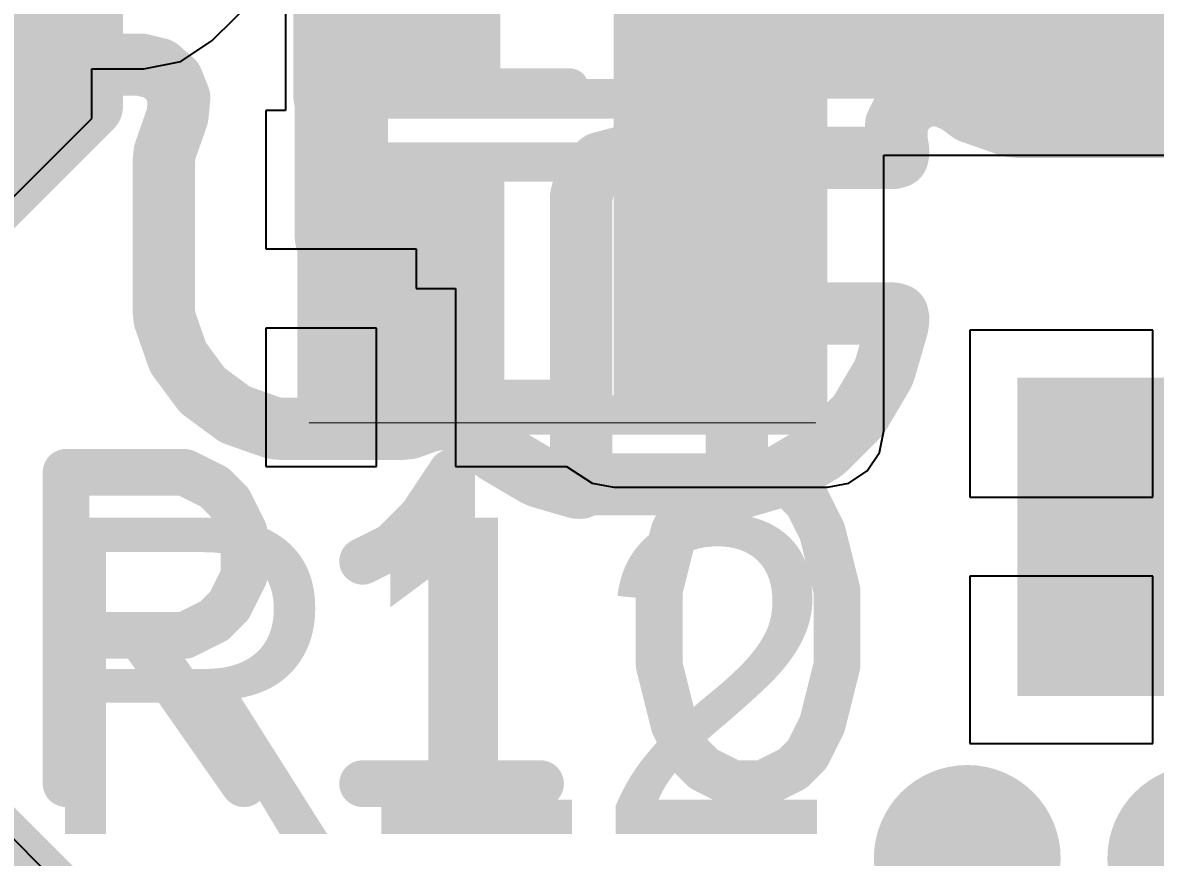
# Model space of a CAD drawing. Header units: inches. Extents: x 0 to 12.4, y -0.6 to 2.2.
# Drawn here: x 0.7183 to 0.8615, y 0.1091 to 0.2146 of the extents above; entities that cross this region are included whole.
import ezdxf

# ---------------------------------------------------------------- set-up
doc = ezdxf.new("R2010")
doc.units = ezdxf.units.IN
doc.header["$MEASUREMENT"] = 0
for name, color, linetype in [('Bottom Layer', 5, 'Continuous'), ('Bottom Overlay', 54, 'Continuous'), ('Bottom Paste', 16, 'Continuous'), ('Bottom Solder', 6, 'Continuous'), ('Dimension', 6, 'Continuous'), ('Mechanical 4', 56, 'Continuous'), ('Top Layer', 1, 'Continuous'), ('Top Overlay', 2, 'Continuous'), ('Top Paste', 8, 'Continuous'), ('Top Solder', 216, 'Continuous')]:
    doc.layers.add(name, color=color, linetype=linetype)
doc.styles.add('Arial', font='', dxfattribs={"height": 0.2})
doc.styles.get('Arial').set_extended_font_data('Arial')

# ---------------------------------------------------------------- blocks, each defined once
blk = doc.blocks.new('R___0402_19')
at = {"layer": 'Top Layer'}
for points in [[(-0.0275, -0.0125), (-0.0275, 0.0125), (-0.0095, 0.0125), (-0.0095, -0.0125)], [(0.0095, -0.0125), (0.0095, 0.0125), (0.0275, 0.0125), (0.0275, -0.0125)]]:
    blk.add_hatch(color=1, dxfattribs=at).paths.add_polyline_path(points)
at = {"layer": 'Top Paste'}
for points in [[(-0.0275, -0.0125), (-0.0275, 0.0125), (-0.0095, 0.0125), (-0.0095, -0.0125)], [(0.0095, -0.0125), (0.0095, 0.0125), (0.0275, 0.0125), (0.0275, -0.0125)]]:
    blk.add_hatch(color=8, dxfattribs=at).paths.add_polyline_path(points)
at = {"layer": 'Top Solder'}
for points in [[(-0.0296654, -0.0146654), (-0.0296654, 0.0146654), (-0.0073346, 0.0146654), (-0.0073346, -0.0146654)], [(0.0073346, -0.0146654), (0.0073346, 0.0146654), (0.0296654, 0.0146654), (0.0296654, -0.0146654)]]:
    blk.add_hatch(color=216, dxfattribs=at).paths.add_polyline_path(points)
at = {"layer": 'Top Overlay'}
for points, const_width in [([(-0.031, -0.016), (-0.031, 0.016)], 0.005), ([(-0.031, 0.016), (0.031, 0.016)], 0.005), ([(0.031, -0.016), (0.031, 0.016)], 0.005), ([(-0.031, -0.016), (0.031, -0.016)], 0.005), ([(-0.032, -0.017), (0.032, -0.017)], 0.000127)]:
    blk.add_lwpolyline(points, dxfattribs=dict(at, const_width=const_width))
for points, const_width in [([(-0.03225, 0.016, 1), (-0.02975, 0.016, 1)], 0.0025), ([(-0.03225, 0.016, 1), (-0.02975, 0.016, 1)], 0.0025), ([(0.02975, 0.016, 1), (0.03225, 0.016, 1)], 0.0025), ([(0.02975, 0.016, 1), (0.03225, 0.016, 1)], 0.0025), ([(-0.03225, -0.016, 1), (-0.02975, -0.016, 1)], 0.0025), ([(-0.03225, -0.016, 1), (-0.02975, -0.016, 1)], 0.0025), ([(0.02975, -0.016, 1), (0.03225, -0.016, 1)], 0.0025), ([(0.02975, -0.016, 1), (0.03225, -0.016, 1)], 0.0025), ([(-0.0320317, -0.017, 1), (-0.0319683, -0.017, 1)], 6.35e-05), ([(0.0319683, -0.017, 1), (0.0320317, -0.017, 1)], 6.35e-05)]:
    blk.add_lwpolyline(points, format="xyb", close=True, dxfattribs=dict(at, const_width=const_width))
blk = doc.blocks.new('R___0402_20')
at = {"layer": 'Top Layer'}
for points in [[(-0.0275, -0.0125), (-0.0275, 0.0125), (-0.0095, 0.0125), (-0.0095, -0.0125)], [(0.0095, -0.0125), (0.0095, 0.0125), (0.0275, 0.0125), (0.0275, -0.0125)]]:
    blk.add_hatch(color=1, dxfattribs=at).paths.add_polyline_path(points)
at = {"layer": 'Top Paste'}
for points in [[(-0.0275, -0.0125), (-0.0275, 0.0125), (-0.0095, 0.0125), (-0.0095, -0.0125)], [(0.0095, -0.0125), (0.0095, 0.0125), (0.0275, 0.0125), (0.0275, -0.0125)]]:
    blk.add_hatch(color=8, dxfattribs=at).paths.add_polyline_path(points)
at = {"layer": 'Top Solder'}
for points in [[(-0.0296654, -0.0146654), (-0.0296654, 0.0146654), (-0.0073346, 0.0146654), (-0.0073346, -0.0146654)], [(0.0073346, -0.0146654), (0.0073346, 0.0146654), (0.0296654, 0.0146654), (0.0296654, -0.0146654)]]:
    blk.add_hatch(color=216, dxfattribs=at).paths.add_polyline_path(points)
at = {"layer": 'Top Overlay'}
for points, const_width in [([(-0.031, 0.016), (-0.031, -0.016)], 0.005), ([(0.031, 0.016), (-0.031, 0.016)], 0.005), ([(0.031, 0.016), (0.031, -0.016)], 0.005), ([(0.031, -0.016), (-0.031, -0.016)], 0.005), ([(0.032, -0.017), (-0.032, -0.017)], 0.000127)]:
    blk.add_lwpolyline(points, dxfattribs=dict(at, const_width=const_width))
for points, const_width in [([(-0.03225, 0.016, 1), (-0.02975, 0.016, 1)], 0.0025), ([(-0.03225, 0.016, 1), (-0.02975, 0.016, 1)], 0.0025), ([(0.02975, 0.016, 1), (0.03225, 0.016, 1)], 0.0025), ([(0.02975, 0.016, 1), (0.03225, 0.016, 1)], 0.0025), ([(-0.03225, -0.016, 1), (-0.02975, -0.016, 1)], 0.0025), ([(-0.03225, -0.016, 1), (-0.02975, -0.016, 1)], 0.0025), ([(0.02975, -0.016, 1), (0.03225, -0.016, 1)], 0.0025), ([(0.02975, -0.016, 1), (0.03225, -0.016, 1)], 0.0025), ([(-0.0320317, -0.017, 1), (-0.0319683, -0.017, 1)], 6.35e-05), ([(0.0319683, -0.017, 1), (0.0320317, -0.017, 1)], 6.35e-05)]:
    blk.add_lwpolyline(points, format="xyb", close=True, dxfattribs=dict(at, const_width=const_width))
blk = doc.blocks.new('SOT_23_3L__27')
at = {"layer": 'Top Layer'}
for points in [[(-0.01614175, 0.05748035), (0.01614175, 0.05748035), (0.01614175, 0.02125985), (-0.01614175, 0.02125985)], [(-0.05354335, -0.02125985), (-0.02125985, -0.02125985), (-0.02125985, -0.05748035), (-0.05354335, -0.05748035)], [(0.02125985, -0.02125985), (0.05354335, -0.02125985), (0.05354335, -0.05748035), (0.02125985, -0.05748035)]]:
    blk.add_hatch(color=1, dxfattribs=at).paths.add_polyline_path(points)
at = {"layer": 'Top Paste'}
for points in [[(-0.01614175, 0.05748035), (0.01614175, 0.05748035), (0.01614175, 0.02125985), (-0.01614175, 0.02125985)], [(-0.05354335, -0.02125985), (-0.02125985, -0.02125985), (-0.02125985, -0.05748035), (-0.05354335, -0.05748035)], [(0.02125985, -0.02125985), (0.05354335, -0.02125985), (0.05354335, -0.05748035), (0.02125985, -0.05748035)]]:
    blk.add_hatch(color=8, dxfattribs=at).paths.add_polyline_path(points)
at = {"layer": 'Top Solder'}
for points in [[(-0.02014175, 0.06148035), (0.02014175, 0.06148035), (0.02014175, 0.01725985), (-0.02014175, 0.01725985)], [(-0.05754335, -0.01725985), (-0.01725985, -0.01725985), (-0.01725985, -0.06148035), (-0.05754335, -0.06148035)], [(0.01725985, -0.01725985), (0.05754335, -0.01725985), (0.05754335, -0.06148035), (0.01725985, -0.06148035)]]:
    blk.add_hatch(color=216, dxfattribs=at).paths.add_polyline_path(points)
at = {"layer": 'Top Overlay', "const_width": 0.005}
for points in [[(-0.0612678, -0.0225197), (-0.0612678, 0.034)], [(-0.0222678, 0.034), (-0.0612678, 0.034)], [(0.0612678, 0.034), (0.0222678, 0.034)], [(0.0612678, -0.0233858), (0.0612678, 0.034)], [(0.013, -0.0286695), (-0.013, -0.0286695)], [(-0.06, -0.041), (-0.065, -0.036)], [(-0.065, -0.046), (-0.065, -0.036)], [(-0.065, -0.046), (-0.06, -0.041)]]:
    blk.add_lwpolyline(points, dxfattribs=at)
at = {"layer": 'Top Overlay', "const_width": 0.0025}
for points in [[(-0.0625178, 0.034, 1), (-0.0600178, 0.034, 1)], [(-0.0625178, 0.034, 1), (-0.0600178, 0.034, 1)], [(-0.0235178, 0.034, 1), (-0.0210178, 0.034, 1)], [(0.0210178, 0.034, 1), (0.0235178, 0.034, 1)], [(0.0600178, 0.034, 1), (0.0625178, 0.034, 1)], [(0.0600178, 0.034, 1), (0.0625178, 0.034, 1)], [(-0.0625178, -0.0225197, 1), (-0.0600178, -0.0225197, 1)], [(0.0600178, -0.0233858, 1), (0.0625178, -0.0233858, 1)], [(-0.01425, -0.0286695, 1), (-0.01175, -0.0286695, 1)], [(0.01175, -0.0286695, 1), (0.01425, -0.0286695, 1)], [(-0.06625, -0.036, 1), (-0.06375, -0.036, 1)], [(-0.06625, -0.036, 1), (-0.06375, -0.036, 1)], [(-0.06125, -0.041, 1), (-0.05875, -0.041, 1)], [(-0.06125, -0.041, 1), (-0.05875, -0.041, 1)], [(-0.06625, -0.046, 1), (-0.06375, -0.046, 1)], [(-0.06625, -0.046, 1), (-0.06375, -0.046, 1)]]:
    blk.add_lwpolyline(points, format="xyb", close=True, dxfattribs=at)
blk = doc.blocks.new('T__________B_34')
at = {"layer": 'Bottom Layer'}
blk.add_hatch(color=5, dxfattribs=at).paths.add_polyline_path([(0.015, 0.03), (-0.015, 0.03), (-0.03, 0.015), (-0.03, -0.015), (-0.015, -0.03), (0.015, -0.03), (0.03, -0.015), (0.03, 0.015)])
at = {"layer": 'Bottom Paste'}
blk.add_hatch(color=16, dxfattribs=at).paths.add_polyline_path([(0.015, 0.03), (-0.015, 0.03), (-0.03, 0.015), (-0.03, -0.015), (-0.015, -0.03), (0.015, -0.03), (0.03, -0.015), (0.03, 0.015)])
at = {"layer": 'Bottom Solder'}
blk.add_hatch(color=6, dxfattribs=at).paths.add_polyline_path([(0.017, 0.034), (-0.017, 0.034), (-0.034, 0.017), (-0.034, -0.017), (-0.017, -0.034), (0.017, -0.034), (0.034, -0.017), (0.034, 0.017)])
at = {"layer": 'Bottom Overlay', "const_width": 0.007874}
for points in [[(-0.017, 0.037), (-0.037, 0.017)], [(0.017, 0.037), (-0.017, 0.037)], [(0.017, 0.037), (-0.017, 0.037)], [(0.037, 0.017), (0.017, 0.037)], [(-0.037, 0.017), (-0.037, -0.017)], [(0.037, 0.017), (0.037, -0.017)], [(-0.017, -0.037), (-0.037, -0.017)], [(0.037, -0.017), (0.017, -0.037)], [(0.017, -0.037), (-0.017, -0.037)], [(0.017, -0.037), (-0.017, -0.037)]]:
    blk.add_lwpolyline(points, dxfattribs=at)
at = {"layer": 'Bottom Overlay', "const_width": 0.003937}
for points in [[(-0.0189685, 0.037, 1), (-0.0150315, 0.037, 1)], [(-0.0189685, 0.037, 1), (-0.0150315, 0.037, 1)], [(-0.0189685, 0.037, 1), (-0.0150315, 0.037, 1)], [(0.0150315, 0.037, 1), (0.0189685, 0.037, 1)], [(0.0150315, 0.037, 1), (0.0189685, 0.037, 1)], [(0.0150315, 0.037, 1), (0.0189685, 0.037, 1)], [(-0.0389685, 0.017, 1), (-0.0350315, 0.017, 1)], [(-0.0389685, 0.017, 1), (-0.0350315, 0.017, 1)], [(0.0350315, 0.017, 1), (0.0389685, 0.017, 1)], [(0.0350315, 0.017, 1), (0.0389685, 0.017, 1)], [(-0.0389685, -0.017, 1), (-0.0350315, -0.017, 1)], [(-0.0389685, -0.017, 1), (-0.0350315, -0.017, 1)], [(0.0350315, -0.017, 1), (0.0389685, -0.017, 1)], [(0.0350315, -0.017, 1), (0.0389685, -0.017, 1)], [(-0.0189685, -0.037, 1), (-0.0150315, -0.037, 1)], [(-0.0189685, -0.037, 1), (-0.0150315, -0.037, 1)], [(-0.0189685, -0.037, 1), (-0.0150315, -0.037, 1)], [(0.0150315, -0.037, 1), (0.0189685, -0.037, 1)], [(0.0150315, -0.037, 1), (0.0189685, -0.037, 1)], [(0.0150315, -0.037, 1), (0.0189685, -0.037, 1)]]:
    blk.add_lwpolyline(points, format="xyb", close=True, dxfattribs=at)
blk = doc.blocks.new('T__________B_38')
at = {"layer": 'Bottom Layer'}
blk.add_hatch(color=5, dxfattribs=at).paths.add_polyline_path([(0.015, 0.03), (-0.015, 0.03), (-0.03, 0.015), (-0.03, -0.015), (-0.015, -0.03), (0.015, -0.03), (0.03, -0.015), (0.03, 0.015)])
at = {"layer": 'Bottom Paste'}
blk.add_hatch(color=16, dxfattribs=at).paths.add_polyline_path([(0.015, 0.03), (-0.015, 0.03), (-0.03, 0.015), (-0.03, -0.015), (-0.015, -0.03), (0.015, -0.03), (0.03, -0.015), (0.03, 0.015)])
at = {"layer": 'Bottom Solder'}
blk.add_hatch(color=6, dxfattribs=at).paths.add_polyline_path([(0.017, 0.034), (-0.017, 0.034), (-0.034, 0.017), (-0.034, -0.017), (-0.017, -0.034), (0.017, -0.034), (0.034, -0.017), (0.034, 0.017)])
at = {"layer": 'Bottom Overlay', "const_width": 0.007874}
for points in [[(-0.017, 0.037), (-0.037, 0.017)], [(0.017, 0.037), (-0.017, 0.037)], [(0.017, 0.037), (-0.017, 0.037)], [(0.037, 0.017), (0.017, 0.037)], [(-0.037, 0.017), (-0.037, -0.017)], [(0.037, 0.017), (0.037, -0.017)], [(-0.017, -0.037), (-0.037, -0.017)], [(0.037, -0.017), (0.017, -0.037)], [(0.017, -0.037), (-0.017, -0.037)], [(0.017, -0.037), (-0.017, -0.037)]]:
    blk.add_lwpolyline(points, dxfattribs=at)
at = {"layer": 'Bottom Overlay', "const_width": 0.003937}
for points in [[(-0.0189685, 0.037, 1), (-0.0150315, 0.037, 1)], [(-0.0189685, 0.037, 1), (-0.0150315, 0.037, 1)], [(-0.0189685, 0.037, 1), (-0.0150315, 0.037, 1)], [(0.0150315, 0.037, 1), (0.0189685, 0.037, 1)], [(0.0150315, 0.037, 1), (0.0189685, 0.037, 1)], [(0.0150315, 0.037, 1), (0.0189685, 0.037, 1)], [(-0.0389685, 0.017, 1), (-0.0350315, 0.017, 1)], [(-0.0389685, 0.017, 1), (-0.0350315, 0.017, 1)], [(0.0350315, 0.017, 1), (0.0389685, 0.017, 1)], [(0.0350315, 0.017, 1), (0.0389685, 0.017, 1)], [(-0.0389685, -0.017, 1), (-0.0350315, -0.017, 1)], [(-0.0389685, -0.017, 1), (-0.0350315, -0.017, 1)], [(0.0350315, -0.017, 1), (0.0389685, -0.017, 1)], [(0.0350315, -0.017, 1), (0.0389685, -0.017, 1)], [(-0.0189685, -0.037, 1), (-0.0150315, -0.037, 1)], [(-0.0189685, -0.037, 1), (-0.0150315, -0.037, 1)], [(-0.0189685, -0.037, 1), (-0.0150315, -0.037, 1)], [(0.0150315, -0.037, 1), (0.0189685, -0.037, 1)], [(0.0150315, -0.037, 1), (0.0189685, -0.037, 1)], [(0.0150315, -0.037, 1), (0.0189685, -0.037, 1)]]:
    blk.add_lwpolyline(points, format="xyb", close=True, dxfattribs=at)

msp = doc.modelspace()

# ---------------------------------------------------------------- hatches: boundary and pattern name
at = {"layer": 'Dimension'}
h = msp.add_hatch(color=6, dxfattribs=at)
edge = h.paths.add_edge_path()
edge.add_arc((0.8376911, 0.1089336), 0.011811, 0, 360)
h = msp.add_hatch(color=6, dxfattribs=at)
edge = h.paths.add_edge_path()
edge.add_arc((0.8672187, 0.1089336), 0.011811, 0, 360)
at = {"layer": 'Top Layer'}
for points in [[(0.793, 0.163), (0.82, 0.163), (0.82, 0.241), (0.793, 0.241)], [(0.793, 0.205), (0.885, 0.205), (0.885, 0.241), (0.793, 0.241)]]:
    msp.add_hatch(color=1, dxfattribs=at).paths.add_polyline_path(points)

# ---------------------------------------------------------------- linework, layer by layer
at = {"layer": 'Bottom Layer'}
for p, q in [((0.7422087, 0.2123485), (0.765992, 0.2361318)), ((0.7382394, 0.2096962), (0.7422087, 0.2123485)), ((0.7335572, 0.2087649), (0.7382394, 0.2096962)), ((0.727, 0.2025), (0.727, 0.2087649)), ((0.727, 0.2087649), (0.7335572, 0.2087649)), ((0.7085, 0.184), (0.727, 0.2025)), ((0.727, 0.1015), (0.7085, 0.12))]:
    msp.add_line(p, q, dxfattribs=at)
at = {"layer": 'Dimension'}
for points, const_width in [([(0.7585572, 0.1876738), (0.7585572, 0.2270439)], 0.011811), ([(0.6975895, 0.2093076), (0.7332183, 0.2093076)], 0.007874), ([(0.7332183, 0.2093076), (0.735459, 0.208763)], 0.007874), ([(0.735459, 0.208763), (0.7371998, 0.2072507)], 0.007874), ([(0.7371998, 0.2072507), (0.7380522, 0.2051082)], 0.007874), ([(0.829784, 0.2039002), (0.8317572, 0.2052759)], 0.007874), ([(0.8317572, 0.2052759), (0.8341479, 0.2055424)], 0.007874), ([(0.8341479, 0.2055424), (0.8363754, 0.204635)], 0.007874), ([(0.7378263, 0.2028135), (0.7380522, 0.2051082)], 0.007874), ([(0.8287073, 0.2017491), (0.829784, 0.2039002)], 0.007874), ([(0.8363754, 0.204635), (0.8381682, 0.2033119)], 0.007874), ([(0.7362052, 0.1981808), (0.7378263, 0.2028135)], 0.007874), ([(0.8381682, 0.2033119), (0.8385134, 0.2031911)], 0.007874), ([(0.8385134, 0.2031911), (0.8425273, 0.2017865)], 0.007874), ([(0.8287073, 0.2017491), (0.8287886, 0.1993449)], 0.007874), ([(0.8425273, 0.2017865), (0.8432148, 0.201546)], 0.007874), ([(0.8432148, 0.201546), (0.8444129, 0.2014336)], 0.007874), ([(0.8444129, 0.2014336), (0.8948318, 0.2014336)], 0.007874), ([(0.7361775, 0.1978849), (0.7362052, 0.1981808)], 0.007874), ([(0.8287886, 0.1993449), (0.8288485, 0.1991386)], 0.007874), ([(0.8288485, 0.1991386), (0.8289377, 0.1986505)], 0.007874), ([(0.8288691, 0.1976622), (0.828974, 0.1981895)], 0.007874), ([(0.8289377, 0.1986505), (0.828974, 0.1981895)], 0.007874), ([(0.7360966, 0.1970225), (0.7361072, 0.1971356)], 0.007874), ([(0.7360966, 0.1969086), (0.7360966, 0.1970225)], 0.007874), ([(0.7360966, 0.1784394), (0.7360966, 0.1969086)], 0.007874), ([(0.7361072, 0.1971361), (0.7361775, 0.1978849)], 0.007874), ([(0.7361072, 0.1971356), (0.7361072, 0.1971361)], 0.007874), ([(0.7895263, 0.1950754), (0.7913131, 0.1968622)], 0.007874), ([(0.7913131, 0.1968622), (0.7937541, 0.1975163)], 0.007874), ([(0.7937541, 0.1975163), (0.8283517, 0.1975163)], 0.007874), ([(0.8283517, 0.1975163), (0.8288691, 0.1976622)], 0.007874), ([(0.7888722, 0.1926344), (0.7895263, 0.1950754)], 0.007874), ([(0.7888722, 0.1562401), (0.7888722, 0.1926344)], 0.007874), ([(0.7360966, 0.1784386), (0.7360966, 0.1784394)], 0.007874), ([(0.7360966, 0.1784386), (0.7360967, 0.1783251)], 0.007874), ([(0.7360967, 0.1783251), (0.7361072, 0.178212)], 0.007874), ([(0.7361072, 0.178212), (0.7361073, 0.1782115)], 0.007874), ([(0.7361073, 0.1782115), (0.7361695, 0.1775477)], 0.007874), ([(0.7361695, 0.1775477), (0.7362052, 0.1771667)], 0.007874), ([(0.7362052, 0.1771667), (0.7363034, 0.1768862)], 0.007874), ([(0.7363034, 0.1768861), (0.7363034, 0.1768862)], 0.007874), ([(0.7363034, 0.1768861), (0.7374898, 0.1734957)], 0.007874), ([(0.8085572, 0.1771885), (0.8086931, 0.1776954)], 0.007874), ([(0.8085572, 0.1562401), (0.8085572, 0.1771885)], 0.007874), ([(0.8086931, 0.1776954), (0.8092, 0.1778313)], 0.007874), ([(0.8092, 0.1778313), (0.8283517, 0.1778313)], 0.007874), ([(0.8283517, 0.1778313), (0.8288691, 0.1776854)], 0.007874), ([(0.8288485, 0.1762087), (0.8289377, 0.1766971)], 0.007874), ([(0.8288691, 0.1776854), (0.828974, 0.1771581)], 0.007874), ([(0.8289377, 0.1766971), (0.828974, 0.1771581)], 0.007874), ([(0.8272416, 0.1706777), (0.8288485, 0.1762087)], 0.007874), ([(0.7374898, 0.1734957), (0.7379123, 0.1722882)], 0.007874), ([(0.7379123, 0.1722882), (0.738857, 0.1710083)], 0.007874), ([(0.738857, 0.1710083), (0.7405163, 0.16876)], 0.007874), ([(0.8240969, 0.1652104), (0.8269995, 0.1701184)], 0.007874), ([(0.8269995, 0.1701184), (0.8272416, 0.1706777)], 0.007874), ([(0.7405163, 0.16876), (0.7409815, 0.1681296)], 0.007874), ([(0.7409815, 0.1681296), (0.7451402, 0.1650604)], 0.007874), ([(0.7451402, 0.1650604), (0.7500187, 0.1633533)], 0.007874), ([(0.8237233, 0.1647286), (0.8240969, 0.1652104)], 0.007874), ([(0.7670958, 0.1633533), (0.7701162, 0.1644102)], 0.007874), ([(0.7701162, 0.1644102), (0.7728148, 0.1645617)], 0.007874), ([(0.7728148, 0.1645617), (0.7751805, 0.1632543)], 0.007874), ([(0.8196914, 0.1606967), (0.8237233, 0.1647286)], 0.007874), ([(0.7500187, 0.1633533), (0.751177, 0.1632446)], 0.007874), ([(0.751177, 0.1632446), (0.7659374, 0.1632447)], 0.007874), ([(0.7659374, 0.1632447), (0.7670958, 0.1633533)], 0.007874), ([(0.7751805, 0.1632543), (0.777738, 0.1606967)], 0.007874), ([(0.777738, 0.1606967), (0.7782198, 0.1603231)], 0.007874), ([(0.7782198, 0.1603231), (0.7831278, 0.1574205)], 0.007874), ([(0.8143016, 0.1574205), (0.8192096, 0.1603231)], 0.007874), ([(0.8192096, 0.1603231), (0.8196914, 0.1606967)], 0.007874), ([(0.7831278, 0.1574205), (0.7836871, 0.1571784)], 0.007874), ([(0.7836871, 0.1571784), (0.7883267, 0.1558305)], 0.007874), ([(0.8091028, 0.1558305), (0.8137423, 0.1571784)], 0.007874), ([(0.8137423, 0.1571784), (0.8143016, 0.1574205)], 0.007874), ([(0.7883267, 0.1558305), (0.7887702, 0.1558079)], 0.007874), ([(0.7887702, 0.1558079), (0.7888722, 0.1562401)], 0.007874), ([(0.7888722, 0.1562401), (0.8085572, 0.1562401)], 0.007874), ([(0.7888722, 0.1562401), (0.8085572, 0.1562401)], 0.007874), ([(0.8085572, 0.1562401), (0.8086592, 0.1558079)], 0.007874), ([(0.8086592, 0.1558079), (0.8091028, 0.1558305)], 0.007874)]:
    msp.add_lwpolyline(points, dxfattribs=dict(at, const_width=const_width))
for points, const_width in [([(0.7312498, 0.2093076, 1), (0.7351868, 0.2093076, 1)], 0.003937), ([(0.7312498, 0.2093076, 1), (0.7351868, 0.2093076, 1)], 0.003937), ([(0.7334905, 0.208763, 1), (0.7374275, 0.208763, 1)], 0.003937), ([(0.7334905, 0.208763, 1), (0.7374275, 0.208763, 1)], 0.003937), ([(0.7352313, 0.2072507, 1), (0.7391683, 0.2072507, 1)], 0.003937), ([(0.7352313, 0.2072507, 1), (0.7391683, 0.2072507, 1)], 0.003937), ([(0.8297887, 0.2052759, 1), (0.8337257, 0.2052759, 1)], 0.003937), ([(0.8297887, 0.2052759, 1), (0.8337257, 0.2052759, 1)], 0.003937), ([(0.8321794, 0.2055424, 1), (0.8361164, 0.2055424, 1)], 0.003937), ([(0.8321794, 0.2055424, 1), (0.8361164, 0.2055424, 1)], 0.003937), ([(0.7360837, 0.2051082, 1), (0.7400207, 0.2051082, 1)], 0.003937), ([(0.7360837, 0.2051082, 1), (0.7400207, 0.2051082, 1)], 0.003937), ([(0.8278155, 0.2039002, 1), (0.8317525, 0.2039002, 1)], 0.003937), ([(0.8278155, 0.2039002, 1), (0.8317525, 0.2039002, 1)], 0.003937), ([(0.8344069, 0.204635, 1), (0.8383439, 0.204635, 1)], 0.003937), ([(0.8344069, 0.204635, 1), (0.8383439, 0.204635, 1)], 0.003937), ([(0.7358578, 0.2028135, 1), (0.7397948, 0.2028135, 1)], 0.003937), ([(0.7358578, 0.2028135, 1), (0.7397948, 0.2028135, 1)], 0.003937), ([(0.8361997, 0.2033119, 1), (0.8401367, 0.2033119, 1)], 0.003937), ([(0.8361997, 0.2033119, 1), (0.8401367, 0.2033119, 1)], 0.003937), ([(0.8365449, 0.2031911, 1), (0.8404819, 0.2031911, 1)], 0.003937), ([(0.8365449, 0.2031911, 1), (0.8404819, 0.2031911, 1)], 0.003937), ([(0.8267388, 0.2017491, 1), (0.8306758, 0.2017491, 1)], 0.003937), ([(0.8267388, 0.2017491, 1), (0.8306758, 0.2017491, 1)], 0.003937), ([(0.8405588, 0.2017865, 1), (0.8444958, 0.2017865, 1)], 0.003937), ([(0.8405588, 0.2017865, 1), (0.8444958, 0.2017865, 1)], 0.003937), ([(0.8412463, 0.201546, 1), (0.8451833, 0.201546, 1)], 0.003937), ([(0.8412463, 0.201546, 1), (0.8451833, 0.201546, 1)], 0.003937), ([(0.8424444, 0.2014336, 1), (0.8463814, 0.2014336, 1)], 0.003937), ([(0.8424444, 0.2014336, 1), (0.8463814, 0.2014336, 1)], 0.003937), ([(0.7342367, 0.1981808, 1), (0.7381737, 0.1981808, 1)], 0.003937), ([(0.7342367, 0.1981808, 1), (0.7381737, 0.1981808, 1)], 0.003937), ([(0.8268201, 0.1993449, 1), (0.8307571, 0.1993449, 1)], 0.003937), ([(0.8268201, 0.1993449, 1), (0.8307571, 0.1993449, 1)], 0.003937), ([(0.82688, 0.1991386, 1), (0.830817, 0.1991386, 1)], 0.003937), ([(0.82688, 0.1991386, 1), (0.830817, 0.1991386, 1)], 0.003937), ([(0.8269692, 0.1986505, 1), (0.8309062, 0.1986505, 1)], 0.003937), ([(0.8269692, 0.1986505, 1), (0.8309062, 0.1986505, 1)], 0.003937), ([(0.8270055, 0.1981895, 1), (0.8309425, 0.1981895, 1)], 0.003937), ([(0.8270055, 0.1981895, 1), (0.8309425, 0.1981895, 1)], 0.003937), ([(0.7341281, 0.1970225, 1), (0.7380651, 0.1970225, 1)], 0.003937), ([(0.7341281, 0.1970225, 1), (0.7380651, 0.1970225, 1)], 0.003937), ([(0.7341281, 0.1969086, 1), (0.7380651, 0.1969086, 1)], 0.003937), ([(0.7341281, 0.1969086, 1), (0.7380651, 0.1969086, 1)], 0.003937), ([(0.7341387, 0.1971361, 1), (0.7380757, 0.1971361, 1)], 0.003937), ([(0.7341387, 0.1971361, 1), (0.7380757, 0.1971361, 1)], 0.003937), ([(0.7341387, 0.1971356, 1), (0.7380757, 0.1971356, 1)], 0.003937), ([(0.7341387, 0.1971356, 1), (0.7380757, 0.1971356, 1)], 0.003937), ([(0.734209, 0.1978849, 1), (0.738146, 0.1978849, 1)], 0.003937), ([(0.734209, 0.1978849, 1), (0.738146, 0.1978849, 1)], 0.003937), ([(0.7893446, 0.1968622, 1), (0.7932816, 0.1968622, 1)], 0.003937), ([(0.7893446, 0.1968622, 1), (0.7932816, 0.1968622, 1)], 0.003937), ([(0.7917856, 0.1975163, 1), (0.7957226, 0.1975163, 1)], 0.003937), ([(0.7917856, 0.1975163, 1), (0.7957226, 0.1975163, 1)], 0.003937), ([(0.8263832, 0.1975163, 1), (0.8303202, 0.1975163, 1)], 0.003937), ([(0.8263832, 0.1975163, 1), (0.8303202, 0.1975163, 1)], 0.003937), ([(0.8269006, 0.1976622, 1), (0.8308376, 0.1976622, 1)], 0.003937), ([(0.8269006, 0.1976622, 1), (0.8308376, 0.1976622, 1)], 0.003937), ([(0.7875578, 0.1950754, 1), (0.7914948, 0.1950754, 1)], 0.003937), ([(0.7875578, 0.1950754, 1), (0.7914948, 0.1950754, 1)], 0.003937), ([(0.7869037, 0.1926344, 1), (0.7908407, 0.1926344, 1)], 0.003937), ([(0.7869037, 0.1926344, 1), (0.7908407, 0.1926344, 1)], 0.003937), ([(0.7556045, 0.1876738, 1), (0.7615099, 0.1876738, 1)], 0.0059055), ([(0.7341281, 0.1784394, 1), (0.7380651, 0.1784394, 1)], 0.003937), ([(0.7341281, 0.1784394, 1), (0.7380651, 0.1784394, 1)], 0.003937), ([(0.7341281, 0.1784386, 1), (0.7380651, 0.1784386, 1)], 0.003937), ([(0.7341281, 0.1784386, 1), (0.7380651, 0.1784386, 1)], 0.003937), ([(0.7341282, 0.1783251, 1), (0.7380652, 0.1783251, 1)], 0.003937), ([(0.7341282, 0.1783251, 1), (0.7380652, 0.1783251, 1)], 0.003937), ([(0.7341387, 0.178212, 1), (0.7380757, 0.178212, 1)], 0.003937), ([(0.7341387, 0.178212, 1), (0.7380757, 0.178212, 1)], 0.003937), ([(0.7341388, 0.1782115, 1), (0.7380758, 0.1782115, 1)], 0.003937), ([(0.7341388, 0.1782115, 1), (0.7380758, 0.1782115, 1)], 0.003937), ([(0.734201, 0.1775477, 1), (0.738138, 0.1775477, 1)], 0.003937), ([(0.734201, 0.1775477, 1), (0.738138, 0.1775477, 1)], 0.003937), ([(0.7342367, 0.1771667, 1), (0.7381737, 0.1771667, 1)], 0.003937), ([(0.7342367, 0.1771667, 1), (0.7381737, 0.1771667, 1)], 0.003937), ([(0.7343349, 0.1768862, 1), (0.7382719, 0.1768862, 1)], 0.003937), ([(0.7343349, 0.1768862, 1), (0.7382719, 0.1768862, 1)], 0.003937), ([(0.7343349, 0.1768861, 1), (0.7382719, 0.1768861, 1)], 0.003937), ([(0.7343349, 0.1768861, 1), (0.7382719, 0.1768861, 1)], 0.003937), ([(0.8065887, 0.1771885, 1), (0.8105257, 0.1771885, 1)], 0.003937), ([(0.8065887, 0.1771885, 1), (0.8105257, 0.1771885, 1)], 0.003937), ([(0.8067246, 0.1776954, 1), (0.8106616, 0.1776954, 1)], 0.003937), ([(0.8067246, 0.1776954, 1), (0.8106616, 0.1776954, 1)], 0.003937), ([(0.8072315, 0.1778313, 1), (0.8111685, 0.1778313, 1)], 0.003937), ([(0.8072315, 0.1778313, 1), (0.8111685, 0.1778313, 1)], 0.003937), ([(0.8263832, 0.1778313, 1), (0.8303202, 0.1778313, 1)], 0.003937), ([(0.8263832, 0.1778313, 1), (0.8303202, 0.1778313, 1)], 0.003937), ([(0.8269006, 0.1776854, 1), (0.8308376, 0.1776854, 1)], 0.003937), ([(0.8269006, 0.1776854, 1), (0.8308376, 0.1776854, 1)], 0.003937), ([(0.8269692, 0.1766971, 1), (0.8309062, 0.1766971, 1)], 0.003937), ([(0.8269692, 0.1766971, 1), (0.8309062, 0.1766971, 1)], 0.003937), ([(0.8270055, 0.1771581, 1), (0.8309425, 0.1771581, 1)], 0.003937), ([(0.8270055, 0.1771581, 1), (0.8309425, 0.1771581, 1)], 0.003937), ([(0.82688, 0.1762087, 1), (0.830817, 0.1762087, 1)], 0.003937), ([(0.82688, 0.1762087, 1), (0.830817, 0.1762087, 1)], 0.003937), ([(0.7355213, 0.1734957, 1), (0.7394583, 0.1734957, 1)], 0.003937), ([(0.7355213, 0.1734957, 1), (0.7394583, 0.1734957, 1)], 0.003937), ([(0.7359438, 0.1722882, 1), (0.7398808, 0.1722882, 1)], 0.003937), ([(0.7359438, 0.1722882, 1), (0.7398808, 0.1722882, 1)], 0.003937), ([(0.7368885, 0.1710083, 1), (0.7408255, 0.1710083, 1)], 0.003937), ([(0.7368885, 0.1710083, 1), (0.7408255, 0.1710083, 1)], 0.003937), ([(0.825031, 0.1701184, 1), (0.828968, 0.1701184, 1)], 0.003937), ([(0.825031, 0.1701184, 1), (0.828968, 0.1701184, 1)], 0.003937), ([(0.8252731, 0.1706777, 1), (0.8292101, 0.1706777, 1)], 0.003937), ([(0.8252731, 0.1706777, 1), (0.8292101, 0.1706777, 1)], 0.003937), ([(0.7385478, 0.16876, 1), (0.7424848, 0.16876, 1)], 0.003937), ([(0.7385478, 0.16876, 1), (0.7424848, 0.16876, 1)], 0.003937), ([(0.739013, 0.1681296, 1), (0.74295, 0.1681296, 1)], 0.003937), ([(0.739013, 0.1681296, 1), (0.74295, 0.1681296, 1)], 0.003937), ([(0.7431717, 0.1650604, 1), (0.7471087, 0.1650604, 1)], 0.003937), ([(0.7431717, 0.1650604, 1), (0.7471087, 0.1650604, 1)], 0.003937), ([(0.8221284, 0.1652104, 1), (0.8260654, 0.1652104, 1)], 0.003937), ([(0.8221284, 0.1652104, 1), (0.8260654, 0.1652104, 1)], 0.003937), ([(0.7681477, 0.1644102, 1), (0.7720847, 0.1644102, 1)], 0.003937), ([(0.7681477, 0.1644102, 1), (0.7720847, 0.1644102, 1)], 0.003937), ([(0.7708463, 0.1645617, 1), (0.7747833, 0.1645617, 1)], 0.003937), ([(0.7708463, 0.1645617, 1), (0.7747833, 0.1645617, 1)], 0.003937), ([(0.8217548, 0.1647286, 1), (0.8256918, 0.1647286, 1)], 0.003937), ([(0.8217548, 0.1647286, 1), (0.8256918, 0.1647286, 1)], 0.003937), ([(0.7480502, 0.1633533, 1), (0.7519872, 0.1633533, 1)], 0.003937), ([(0.7480502, 0.1633533, 1), (0.7519872, 0.1633533, 1)], 0.003937), ([(0.7492085, 0.1632446, 1), (0.7531455, 0.1632446, 1)], 0.003937), ([(0.7492085, 0.1632446, 1), (0.7531455, 0.1632446, 1)], 0.003937), ([(0.7639689, 0.1632447, 1), (0.7679059, 0.1632447, 1)], 0.003937), ([(0.7639689, 0.1632447, 1), (0.7679059, 0.1632447, 1)], 0.003937), ([(0.7651273, 0.1633533, 1), (0.7690643, 0.1633533, 1)], 0.003937), ([(0.7651273, 0.1633533, 1), (0.7690643, 0.1633533, 1)], 0.003937), ([(0.773212, 0.1632543, 1), (0.777149, 0.1632543, 1)], 0.003937), ([(0.773212, 0.1632543, 1), (0.777149, 0.1632543, 1)], 0.003937), ([(0.7757695, 0.1606967, 1), (0.7797065, 0.1606967, 1)], 0.003937), ([(0.7757695, 0.1606967, 1), (0.7797065, 0.1606967, 1)], 0.003937), ([(0.7762513, 0.1603231, 1), (0.7801883, 0.1603231, 1)], 0.003937), ([(0.7762513, 0.1603231, 1), (0.7801883, 0.1603231, 1)], 0.003937), ([(0.8172411, 0.1603231, 1), (0.8211781, 0.1603231, 1)], 0.003937), ([(0.8172411, 0.1603231, 1), (0.8211781, 0.1603231, 1)], 0.003937), ([(0.8177229, 0.1606967, 1), (0.8216599, 0.1606967, 1)], 0.003937), ([(0.8177229, 0.1606967, 1), (0.8216599, 0.1606967, 1)], 0.003937), ([(0.7811593, 0.1574205, 1), (0.7850963, 0.1574205, 1)], 0.003937), ([(0.7811593, 0.1574205, 1), (0.7850963, 0.1574205, 1)], 0.003937), ([(0.7817186, 0.1571784, 1), (0.7856556, 0.1571784, 1)], 0.003937), ([(0.7817186, 0.1571784, 1), (0.7856556, 0.1571784, 1)], 0.003937), ([(0.8117738, 0.1571784, 1), (0.8157108, 0.1571784, 1)], 0.003937), ([(0.8117738, 0.1571784, 1), (0.8157108, 0.1571784, 1)], 0.003937), ([(0.8123331, 0.1574205, 1), (0.8162701, 0.1574205, 1)], 0.003937), ([(0.8123331, 0.1574205, 1), (0.8162701, 0.1574205, 1)], 0.003937), ([(0.7863582, 0.1558305, 1), (0.7902952, 0.1558305, 1)], 0.003937), ([(0.7863582, 0.1558305, 1), (0.7902952, 0.1558305, 1)], 0.003937), ([(0.7868017, 0.1558079, 1), (0.7907387, 0.1558079, 1)], 0.003937), ([(0.7868017, 0.1558079, 1), (0.7907387, 0.1558079, 1)], 0.003937), ([(0.7869037, 0.1562401, 1), (0.7908407, 0.1562401, 1)], 0.003937), ([(0.7869037, 0.1562401, 1), (0.7908407, 0.1562401, 1)], 0.003937), ([(0.7869037, 0.1562401, 1), (0.7908407, 0.1562401, 1)], 0.003937), ([(0.7869037, 0.1562401, 1), (0.7908407, 0.1562401, 1)], 0.003937), ([(0.8065887, 0.1562401, 1), (0.8105257, 0.1562401, 1)], 0.003937), ([(0.8065887, 0.1562401, 1), (0.8105257, 0.1562401, 1)], 0.003937), ([(0.8065887, 0.1562401, 1), (0.8105257, 0.1562401, 1)], 0.003937), ([(0.8065887, 0.1562401, 1), (0.8105257, 0.1562401, 1)], 0.003937), ([(0.8066907, 0.1558079, 1), (0.8106277, 0.1558079, 1)], 0.003937), ([(0.8066907, 0.1558079, 1), (0.8106277, 0.1558079, 1)], 0.003937), ([(0.8071343, 0.1558305, 1), (0.8110713, 0.1558305, 1)], 0.003937), ([(0.8071343, 0.1558305, 1), (0.8110713, 0.1558305, 1)], 0.003937)]:
    msp.add_lwpolyline(points, format="xyb", close=True, dxfattribs=dict(at, const_width=const_width))
at = {"layer": 'Mechanical 4'}
for points, const_width in [([(0.7753448, 0.2064723), (0.7874425, 0.2064723)], 0.0047244), ([(0.7753448, 0.1970235), (0.7874425, 0.1970235)], 0.0047244), ([(0.7753448, 0.1671023), (0.7874425, 0.1671023)], 0.0047244), ([(0.7237446, 0.1577566), (0.7387427, 0.1577566)], 0.0059055), ([(0.7237446, 0.1183865), (0.7237446, 0.1577566)], 0.0059055), ([(0.7387427, 0.1577566), (0.7424923, 0.1558818)], 0.0059055), ([(0.768739, 0.1521323), (0.7724885, 0.1577566)], 0.0059055), ([(0.7724885, 0.1183865), (0.7724885, 0.1577566)], 0.0059055), ([(0.8043595, 0.1558818), (0.8081091, 0.1577566)], 0.0059055), ([(0.8081091, 0.1577566), (0.8118586, 0.1577566)], 0.0059055), ([(0.8118586, 0.1577566), (0.8156081, 0.1558818)], 0.0059055), ([(0.7424923, 0.1558818), (0.744367, 0.154007)], 0.0059055), ([(0.8024848, 0.154007), (0.8043595, 0.1558818)], 0.0059055), ([(0.8156081, 0.1558818), (0.8174829, 0.154007)], 0.0059055), ([(0.744367, 0.154007), (0.7462418, 0.1502575)], 0.0059055), ([(0.80061, 0.1502575), (0.8024848, 0.154007)], 0.0059055), ([(0.8174829, 0.154007), (0.8193577, 0.1502575)], 0.0059055), ([(0.7649895, 0.1483827), (0.768739, 0.1521323)], 0.0059055), ([(0.7462418, 0.1446332), (0.7462418, 0.1502575)], 0.0059055), ([(0.7987353, 0.1427584), (0.80061, 0.1502575)], 0.0059055), ([(0.8193577, 0.1502575), (0.8212324, 0.1427584)], 0.0059055), ([(0.7612399, 0.146508), (0.7649895, 0.1483827)], 0.0059055), ([(0.744367, 0.1408837), (0.7462418, 0.1446332)], 0.0059055), ([(0.7987353, 0.1333846), (0.7987353, 0.1427584)], 0.0059055), ([(0.8212324, 0.1333846), (0.8212324, 0.1427584)], 0.0059055), ([(0.7424923, 0.1390089), (0.744367, 0.1408837)], 0.0059055), ([(0.7387427, 0.1371341), (0.7424923, 0.1390089)], 0.0059055), ([(0.7237446, 0.1371341), (0.7387427, 0.1371341)], 0.0059055), ([(0.7331184, 0.1371341), (0.7462418, 0.1183865)], 0.0059055), ([(0.7987353, 0.1333846), (0.80061, 0.1258856)], 0.0059055), ([(0.8193577, 0.1258856), (0.8212324, 0.1333846)], 0.0059055), ([(0.80061, 0.1258856), (0.8024848, 0.122136)], 0.0059055), ([(0.8174829, 0.122136), (0.8193577, 0.1258856)], 0.0059055), ([(0.8024848, 0.122136), (0.8043595, 0.1202613)], 0.0059055), ([(0.8156081, 0.1202613), (0.8174829, 0.122136)], 0.0059055), ([(0.8043595, 0.1202613), (0.8081091, 0.1183865)], 0.0059055), ([(0.8118586, 0.1183865), (0.8156081, 0.1202613)], 0.0059055), ([(0.7612399, 0.1183865), (0.7837371, 0.1183865)], 0.0059055), ([(0.8081091, 0.1183865), (0.8118586, 0.1183865)], 0.0059055)]:
    msp.add_lwpolyline(points, dxfattribs=dict(at, const_width=const_width))
for points, const_width in [([(0.7741637, 0.2064723, 1), (0.7765259, 0.2064723, 1)], 0.0023622), ([(0.7862614, 0.2064723, 1), (0.7886236, 0.2064723, 1)], 0.0023622), ([(0.7741637, 0.1970235, 1), (0.7765259, 0.1970235, 1)], 0.0023622), ([(0.7862614, 0.1970235, 1), (0.7886236, 0.1970235, 1)], 0.0023622), ([(0.7741637, 0.1671023, 1), (0.7765259, 0.1671023, 1)], 0.0023622), ([(0.7862614, 0.1671023, 1), (0.7886236, 0.1671023, 1)], 0.0023622), ([(0.7222682, 0.1577566, 1), (0.725221, 0.1577566, 1)], 0.0029527), ([(0.7222682, 0.1577566, 1), (0.725221, 0.1577566, 1)], 0.0029527), ([(0.7372663, 0.1577566, 1), (0.7402191, 0.1577566, 1)], 0.0029527), ([(0.7372663, 0.1577566, 1), (0.7402191, 0.1577566, 1)], 0.0029527), ([(0.7710121, 0.1577566, 1), (0.7739649, 0.1577566, 1)], 0.0029527), ([(0.7710121, 0.1577566, 1), (0.7739649, 0.1577566, 1)], 0.0029527), ([(0.8066327, 0.1577566, 1), (0.8095855, 0.1577566, 1)], 0.0029527), ([(0.8066327, 0.1577566, 1), (0.8095855, 0.1577566, 1)], 0.0029527), ([(0.8103822, 0.1577566, 1), (0.813335, 0.1577566, 1)], 0.0029527), ([(0.8103822, 0.1577566, 1), (0.813335, 0.1577566, 1)], 0.0029527), ([(0.7410159, 0.1558818, 1), (0.7439687, 0.1558818, 1)], 0.0029527), ([(0.7410159, 0.1558818, 1), (0.7439687, 0.1558818, 1)], 0.0029527), ([(0.8028831, 0.1558818, 1), (0.8058359, 0.1558818, 1)], 0.0029527), ([(0.8028831, 0.1558818, 1), (0.8058359, 0.1558818, 1)], 0.0029527), ([(0.8141317, 0.1558818, 1), (0.8170845, 0.1558818, 1)], 0.0029527), ([(0.8141317, 0.1558818, 1), (0.8170845, 0.1558818, 1)], 0.0029527), ([(0.7428906, 0.154007, 1), (0.7458434, 0.154007, 1)], 0.0029527), ([(0.7428906, 0.154007, 1), (0.7458434, 0.154007, 1)], 0.0029527), ([(0.8010084, 0.154007, 1), (0.8039612, 0.154007, 1)], 0.0029527), ([(0.8010084, 0.154007, 1), (0.8039612, 0.154007, 1)], 0.0029527), ([(0.8160065, 0.154007, 1), (0.8189593, 0.154007, 1)], 0.0029527), ([(0.8160065, 0.154007, 1), (0.8189593, 0.154007, 1)], 0.0029527), ([(0.7672626, 0.1521323, 1), (0.7702154, 0.1521323, 1)], 0.0029527), ([(0.7672626, 0.1521323, 1), (0.7702154, 0.1521323, 1)], 0.0029527), ([(0.7447654, 0.1502575, 1), (0.7477182, 0.1502575, 1)], 0.0029527), ([(0.7447654, 0.1502575, 1), (0.7477182, 0.1502575, 1)], 0.0029527), ([(0.7991336, 0.1502575, 1), (0.8020864, 0.1502575, 1)], 0.0029527), ([(0.7991336, 0.1502575, 1), (0.8020864, 0.1502575, 1)], 0.0029527), ([(0.8178813, 0.1502575, 1), (0.8208341, 0.1502575, 1)], 0.0029527), ([(0.8178813, 0.1502575, 1), (0.8208341, 0.1502575, 1)], 0.0029527), ([(0.7635131, 0.1483827, 1), (0.7664659, 0.1483827, 1)], 0.0029527), ([(0.7635131, 0.1483827, 1), (0.7664659, 0.1483827, 1)], 0.0029527), ([(0.7597635, 0.146508, 1), (0.7627163, 0.146508, 1)], 0.0029527), ([(0.7447654, 0.1446332, 1), (0.7477182, 0.1446332, 1)], 0.0029527), ([(0.7447654, 0.1446332, 1), (0.7477182, 0.1446332, 1)], 0.0029527), ([(0.7972589, 0.1427584, 1), (0.8002117, 0.1427584, 1)], 0.0029527), ([(0.7972589, 0.1427584, 1), (0.8002117, 0.1427584, 1)], 0.0029527), ([(0.819756, 0.1427584, 1), (0.8227088, 0.1427584, 1)], 0.0029527), ([(0.819756, 0.1427584, 1), (0.8227088, 0.1427584, 1)], 0.0029527), ([(0.7428906, 0.1408837, 1), (0.7458434, 0.1408837, 1)], 0.0029527), ([(0.7428906, 0.1408837, 1), (0.7458434, 0.1408837, 1)], 0.0029527), ([(0.7410159, 0.1390089, 1), (0.7439687, 0.1390089, 1)], 0.0029527), ([(0.7410159, 0.1390089, 1), (0.7439687, 0.1390089, 1)], 0.0029527), ([(0.7222682, 0.1371341, 1), (0.725221, 0.1371341, 1)], 0.0029527), ([(0.731642, 0.1371341, 1), (0.7345948, 0.1371341, 1)], 0.0029527), ([(0.7372663, 0.1371341, 1), (0.7402191, 0.1371341, 1)], 0.0029527), ([(0.7372663, 0.1371341, 1), (0.7402191, 0.1371341, 1)], 0.0029527), ([(0.7972589, 0.1333846, 1), (0.8002117, 0.1333846, 1)], 0.0029527), ([(0.7972589, 0.1333846, 1), (0.8002117, 0.1333846, 1)], 0.0029527), ([(0.819756, 0.1333846, 1), (0.8227088, 0.1333846, 1)], 0.0029527), ([(0.819756, 0.1333846, 1), (0.8227088, 0.1333846, 1)], 0.0029527), ([(0.7991336, 0.1258856, 1), (0.8020864, 0.1258856, 1)], 0.0029527), ([(0.7991336, 0.1258856, 1), (0.8020864, 0.1258856, 1)], 0.0029527), ([(0.8178813, 0.1258856, 1), (0.8208341, 0.1258856, 1)], 0.0029527), ([(0.8178813, 0.1258856, 1), (0.8208341, 0.1258856, 1)], 0.0029527), ([(0.8010084, 0.122136, 1), (0.8039612, 0.122136, 1)], 0.0029527), ([(0.8010084, 0.122136, 1), (0.8039612, 0.122136, 1)], 0.0029527), ([(0.8160065, 0.122136, 1), (0.8189593, 0.122136, 1)], 0.0029527), ([(0.8160065, 0.122136, 1), (0.8189593, 0.122136, 1)], 0.0029527), ([(0.8028831, 0.1202613, 1), (0.8058359, 0.1202613, 1)], 0.0029527), ([(0.8028831, 0.1202613, 1), (0.8058359, 0.1202613, 1)], 0.0029527), ([(0.8141317, 0.1202613, 1), (0.8170845, 0.1202613, 1)], 0.0029527), ([(0.8141317, 0.1202613, 1), (0.8170845, 0.1202613, 1)], 0.0029527), ([(0.7222682, 0.1183865, 1), (0.725221, 0.1183865, 1)], 0.0029527), ([(0.7447654, 0.1183865, 1), (0.7477182, 0.1183865, 1)], 0.0029527), ([(0.7597635, 0.1183865, 1), (0.7627163, 0.1183865, 1)], 0.0029527), ([(0.7710121, 0.1183865, 1), (0.7739649, 0.1183865, 1)], 0.0029527), ([(0.7822607, 0.1183865, 1), (0.7852135, 0.1183865, 1)], 0.0029527), ([(0.8066327, 0.1183865, 1), (0.8095855, 0.1183865, 1)], 0.0029527), ([(0.8066327, 0.1183865, 1), (0.8095855, 0.1183865, 1)], 0.0029527), ([(0.8103822, 0.1183865, 1), (0.813335, 0.1183865, 1)], 0.0029527), ([(0.8103822, 0.1183865, 1), (0.813335, 0.1183865, 1)], 0.0029527)]:
    msp.add_lwpolyline(points, format="xyb", close=True, dxfattribs=dict(at, const_width=const_width))
at = {"layer": 'Top Layer'}
for p, q in [((0.7515, 0.2404998), (0.7515, 0.2035)), ((0.7515, 0.2035), (0.749, 0.2035)), ((0.749, 0.2035), (0.749, 0.1860001)), ((0.8271371, 0.163), (0.8271371, 0.1978629)), ((0.8271371, 0.1978629), (0.885, 0.1978629)), ((0.749, 0.1860001), (0.7679999, 0.1860001)), ((0.7679999, 0.1860001), (0.7679999, 0.1810001)), ((0.7679999, 0.1810001), (0.7729999, 0.1810001)), ((0.7729999, 0.1810001), (0.7729999, 0.1585)), ((0.7629999, 0.1760001), (0.749, 0.1760001)), ((0.749, 0.1760001), (0.749, 0.1585)), ((0.7629999, 0.1585), (0.7629999, 0.1760001)), ((0.8611416, 0.175748), (0.8380315, 0.175748)), ((0.8380315, 0.175748), (0.8380315, 0.154606)), ((0.8611416, 0.154606), (0.8611416, 0.175748)), ((0.8265938, 0.1602688), (0.8271371, 0.163)), ((0.8250467, 0.1579533), (0.8265938, 0.1602688)), ((0.749, 0.1585), (0.7629999, 0.1585)), ((0.7729999, 0.1585), (0.7869999, 0.1585)), ((0.7869999, 0.1585), (0.7902689, 0.1564061)), ((0.8227312, 0.1564062), (0.8250467, 0.1579533)), ((0.7902689, 0.1564061), (0.793, 0.1558629)), ((0.82, 0.1558629), (0.8227312, 0.1564062)), ((0.793, 0.1558629), (0.82, 0.1558629)), ((0.8380315, 0.154606), (0.8611416, 0.154606)), ((0.8611416, 0.144606), (0.8380315, 0.144606)), ((0.8380315, 0.144606), (0.8380315, 0.1234646)), ((0.8611416, 0.1234646), (0.8611416, 0.144606)), ((0.8380315, 0.1234646), (0.8611416, 0.1234646))]:
    msp.add_line(p, q, dxfattribs=at)

# ---------------------------------------------------------------- block references
for name, p, rotation in [('T__________B_34', (0.69, 0.221), 180), ('SOT_23_3L__27', (0.9055118, 0.1870079), 270), ('R___0402_20', (0.786, 0.221), 180), ('T__________B_38', (0.69, 0.083), 180)]:
    msp.add_blockref(name, p, dxfattribs=dict(rotation=rotation))
msp.add_blockref('R___0402_19', (0.7865, 0.181))

# ---------------------------------------------------------------- texts
at = {"layer": 'Top Overlay', "style": 'Arial'}
msp.add_text('R12', height=0.04, dxfattribs=at).set_placement((0.7190162, 0.1120065))

doc.saveas('drawing.dxf')
